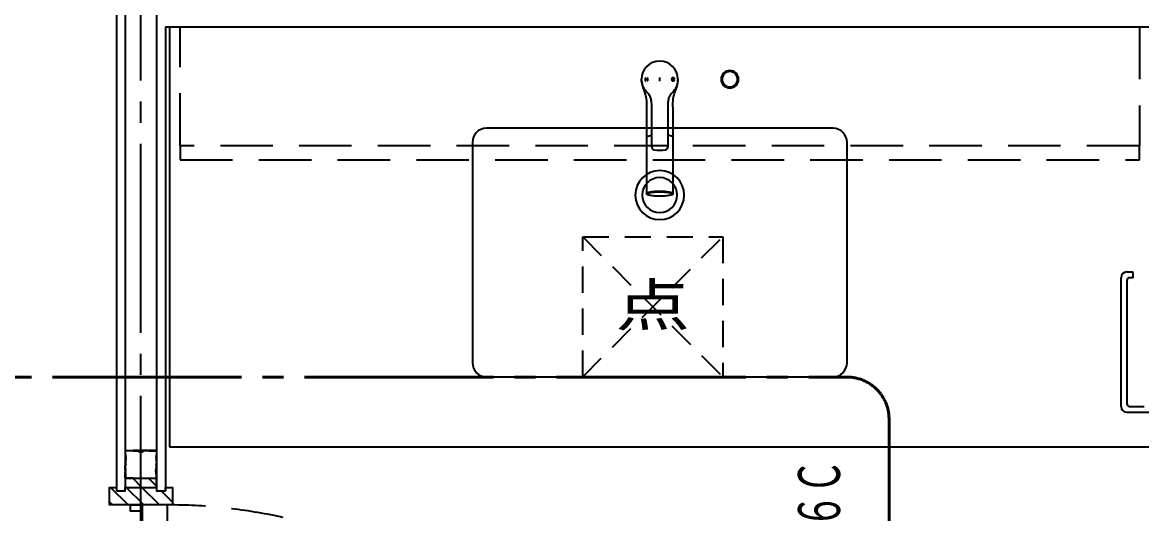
# Model space of a CAD drawing. Header units: millimetres. Extents: x 8300 to 98248, y -10383 to 40000.
# Drawn here: x 27561 to 29159, y 15320 to 16021 of the extents above; entities that cross this region are included whole.
import ezdxf
from ezdxf.enums import TextEntityAlignment as Align

# ---------------------------------------------------------------- set-up
doc = ezdxf.new("R2010")
doc.units = ezdxf.units.MM
doc.header["$LTSCALE"] = 300
for name, pattern in [('CADEWA_LINE5', [1.2, 0.9, -0.1, 0.1, -0.1]), ('DASH-N', [0.375, 0.25, -0.125]), ('DASH-S', [0.2, 0.125, -0.075])]:
    doc.linetypes.add(name, pattern=pattern)
doc.layers.add('E配T_その他－１', color=7, linetype='CONTINUOUS')
doc.layers.add('K建0_壁', color=7, linetype='CONTINUOUS')
doc.styles.add('MS Gothic2', font='msgothic.ttc', dxfattribs={"width": 0.6})
doc.styles.add('txt2', font='txt.shx', dxfattribs={"width": 1.197332, "bigfont": 'extfont2'})

# ---------------------------------------------------------------- blocks, each defined once
blk = doc.blocks.new('ZGroup281', base_point=(26896.2, 15721.3))
at = {"layer": 'E配T_その他－１', "color": 1, "linetype": 'CADEWA_LINE5', "lineweight": 40}
for p, q in [((25083.8, 15514.6), (28738.5, 15514.6)), ((28798.5, 15454.6), (28798.5, 14997.8))]:
    blk.add_line(p, q, dxfattribs=at)
blk.add_arc((28738.5, 15454.6), 60, 0, 90, dxfattribs=at)
blk = doc.blocks.new('ZGroup282', base_point=(28739.1, 15197.3))
at = {"layer": 'E配T_その他－１', "color": 3, "linetype": 'Continuous', "lineweight": 30}
blk.add_line((28766, 15154.9), (28831, 15117.4), dxfattribs=at)
at = {"layer": 'E配T_その他－１', "color": 3, "lineweight": -3, "style": 'MS Gothic2', "width": 0.6}
blk.add_text('ＡＥ０．９－６Ｃ', height=60, rotation=90, dxfattribs=at).set_placement((28698.5, 15004.1), align=Align.MIDDLE_LEFT)

msp = doc.modelspace()

# ---------------------------------------------------------------- linework, layer by layer
at = {"layer": 'K建0_壁', "color": 250, "linetype": 'CADEWA_LINE5', "lineweight": -3}
msp.add_line((27730, 14138), (27730, 17155.7), dxfattribs=at)
at = {"layer": 'K建0_壁', "color": 250, "linetype": 'Continuous', "lineweight": -3}
for p, q in [((27695, 16265), (27695, 15352)), ((27707.5, 16265), (27707.5, 15357)), ((27752.5, 16265), (27752.5, 15357)), ((27765, 16015), (29177, 16015)), ((27765, 16015), (27765, 15352)), ((27771, 16015), (29171, 16015)), ((27771, 16015), (27771, 15415)), ((28445, 15939.1), (28445.1, 15940)), ((28445.2, 15937.2), (28445, 15939.1)), ((28445.1, 15938), (28445.3, 15935.4)), ((28450.2, 15942.1), (28450.9, 15942.1)), ((28450.2, 15942.1), (28450.2, 15937.5)), ((28450.2, 15937.5), (28450.9, 15937.5)), ((28450.9, 15940), (28450.9, 15942.1)), ((28450.9, 15940), (28453.3, 15940)), ((28450.9, 15939.5), (28453.3, 15939.5)), ((28450.9, 15937.5), (28450.9, 15939.5)), ((28453.3, 15942.2), (28454, 15942.2)), ((28453.3, 15942.2), (28453.3, 15940)), ((28453.3, 15939.5), (28453.3, 15937.6)), ((28453.3, 15937.6), (28454, 15937.6)), ((28454, 15937.6), (28454, 15942.2)), ((28471, 15937.3), (28471, 15942.7)), ((28489, 15937.9), (28489.1, 15937.8)), ((28491.1, 15937.8), (28491.2, 15937.9)), ((28491.2, 15939.2), (28491.9, 15939.2)), ((28491.3, 15940.4), (28492, 15940.3)), ((28496.8, 15935.9), (28497, 15938.6)), ((28497, 15939.1), (28496.9, 15937.2)), ((28497, 15940), (28497, 15939.1)), ((28446.9, 15928.4), (28448.3, 15924.2)), ((28448.3, 15924.2), (28449.1, 15922.1)), ((28449.1, 15922.1), (28449.8, 15919.8)), ((28452, 15922.1), (28449.7, 15925)), ((28451.3, 15922.9), (28452, 15922.1)), ((28490, 15922.1), (28491, 15923.2)), ((28492.4, 15925), (28490.1, 15922.1)), ((28491, 15923.2), (28492.6, 15925.4)), ((28493.1, 15922.4), (28493.9, 15924.5)), ((28451.7, 15912.1), (28452, 15909.3)), ((28459, 15910.2), (28458.7, 15911.6)), ((28483.3, 15911.6), (28483.1, 15910.2)), ((28487.2, 15919), (28486.3, 15917.9)), ((28490.1, 15909.4), (28490.4, 15912.3)), ((28452.1, 15897.5), (28452.1, 15776.6)), ((28459.5, 15843.8), (28459.5, 15901.8)), ((28482.5, 15901.8), (28482.5, 15843.8)), ((28490, 15776.6), (28490, 15897.5)), ((28718.5, 15870), (28223.5, 15870)), ((28203.5, 15850), (28203.5, 15535)), ((28459.5, 15843.3), (28459.5, 15843.8)), ((28459.5, 15843.3), (28459.6, 15843)), ((28459.6, 15843), (28459.6, 15842.8)), ((28482.4, 15842.6), (28482.5, 15842.9)), ((28482.5, 15843.8), (28482.5, 15843.3)), ((28482.5, 15842.9), (28482.5, 15843.3)), ((28738.5, 15535), (28738.5, 15850)), ((29138, 15664.7), (29146.2, 15664.7)), ((29129.9, 15472.6), (29129.9, 15656.6)), ((29138.1, 15652.6), (29138.1, 15476.6)), ((29146.5, 15656.5), (29142, 15656.5)), ((29147, 15663.9), (29147, 15663.9)), ((29147, 15663.8), (29147, 15663.9)), ((29147, 15657.1), (29147, 15663.8)), ((29147, 15657.1), (29147, 15657)), ((29147, 15657), (29147, 15657)), ((28223.5, 15515), (28718.5, 15515)), ((29142, 15472.7), (29163, 15472.7)), ((29138, 15464.5), (29177, 15464.5)), ((27708.5, 15409.5), (27718.2, 15409.5)), ((27718.2, 15409.1), (27708.5, 15409.1)), ((27718.2, 15409.5), (27718.7, 15408.8)), ((27718.2, 15409.1), (27718.7, 15408.3)), ((27718.7, 15408.8), (27719.2, 15409.5)), ((27719.2, 15409.1), (27718.7, 15408.3)), ((27726.3, 15409.5), (27719.2, 15409.5)), ((27719.2, 15409.1), (27726.3, 15409.1)), ((27740.8, 15409.5), (27727.8, 15409.5)), ((27740.8, 15409.1), (27727.8, 15409.1)), ((27741.3, 15408.8), (27740.8, 15409.5)), ((27740.8, 15409.1), (27741.3, 15408.3)), ((27741.8, 15409.5), (27741.3, 15408.8)), ((27741.8, 15409.1), (27741.3, 15408.3)), ((27751.5, 15409.5), (27741.8, 15409.5)), ((27741.8, 15409.1), (27751.5, 15409.1)), ((27771, 15415), (29171, 15415)), ((27707.5, 15408.5), (27707.5, 15403.5)), ((27707.5, 15403.5), (27708.1, 15402)), ((27708.1, 15402), (27707.5, 15400.5)), ((27707.5, 15400.5), (27708.1, 15399)), ((27708.1, 15399), (27707.5, 15397.5)), ((27707.5, 15397.5), (27708.1, 15396)), ((27708.1, 15396), (27707.5, 15394.5)), ((27707.5, 15394.5), (27707.5, 15391)), ((27708, 15403.6), (27708, 15408.5)), ((27708, 15403.6), (27708.6, 15402)), ((27708.6, 15402), (27708, 15400.5)), ((27708, 15400.5), (27708.6, 15399)), ((27708.6, 15399), (27708, 15397.5)), ((27708, 15394.4), (27708, 15391.1)), ((27732.3, 15408.6), (27727.8, 15408.6)), ((27732.3, 15408.2), (27727.8, 15408.2)), ((27732.3, 15407.7), (27727.8, 15407.7)), ((27732.3, 15408.6), (27732.3, 15408.2)), ((27752.1, 15403.7), (27751.4, 15402)), ((27751.4, 15402), (27752, 15400.5)), ((27752, 15400.5), (27751.4, 15399)), ((27751.4, 15399), (27752, 15397.5)), ((27752, 15397.5), (27751.4, 15396)), ((27751.4, 15396), (27752.1, 15394.4)), ((27752.5, 15403.5), (27751.9, 15402)), ((27751.9, 15402), (27752.5, 15400.5)), ((27752.5, 15400.5), (27751.9, 15399)), ((27751.9, 15399), (27752.5, 15397.5)), ((27752.5, 15397.5), (27751.9, 15396)), ((27751.9, 15396), (27752.5, 15394.5)), ((27752.1, 15408.5), (27752.1, 15403.5)), ((27752.1, 15394.4), (27752.1, 15391.1)), ((27752.5, 15408.5), (27752.5, 15403.5)), ((27752.5, 15394.5), (27752.5, 15391)), ((27707.5, 15391), (27708.1, 15389.5)), ((27707.5, 15388), (27708.1, 15389.5)), ((27707.5, 15384.5), (27707.5, 15388)), ((27708.1, 15383), (27707.5, 15384.5)), ((27707.5, 15381.5), (27708.1, 15383)), ((27708.1, 15380), (27707.5, 15381.5)), ((27707.5, 15378.5), (27708.1, 15380)), ((27708.1, 15377), (27707.5, 15378.5)), ((27707.5, 15375.5), (27708.1, 15377)), ((27708.6, 15389.5), (27708, 15391.1)), ((27708.6, 15389.5), (27708, 15387.9)), ((27708, 15384.6), (27708, 15387.9)), ((27708.6, 15383), (27708, 15384.6)), ((27708, 15381.5), (27708.6, 15383)), ((27708.6, 15380), (27708, 15381.5)), ((27708, 15378.5), (27708.6, 15380)), ((27708.6, 15377), (27708, 15378.5)), ((27708, 15375.4), (27708.6, 15377)), ((27751.4, 15383), (27752.1, 15384.6)), ((27752, 15381.5), (27751.4, 15383)), ((27751.4, 15380), (27752, 15381.5)), ((27752, 15378.5), (27751.4, 15380)), ((27751.4, 15377), (27752, 15378.5)), ((27752.1, 15375.3), (27751.4, 15377)), ((27752.1, 15391.1), (27751.5, 15389.7)), ((27752.1, 15387.9), (27751.5, 15389.3)), ((27752.5, 15391), (27751.9, 15389.5)), ((27752.5, 15388), (27751.9, 15389.5)), ((27751.9, 15383), (27752.5, 15384.5)), ((27752.5, 15381.5), (27751.9, 15383)), ((27751.9, 15380), (27752.5, 15381.5)), ((27752.5, 15378.5), (27751.9, 15380)), ((27751.9, 15377), (27752.5, 15378.5)), ((27752.5, 15375.5), (27751.9, 15377)), ((27752.1, 15384.6), (27752.1, 15387.9)), ((27752.5, 15384.5), (27752.5, 15388)), ((27707.5, 15370.5), (27707.5, 15375.5)), ((27708, 15375.4), (27708, 15370.5)), ((27718.2, 15370), (27708.5, 15370)), ((27718.2, 15369.5), (27708.5, 15369.5)), ((27718.2, 15370), (27718.7, 15370.7)), ((27718.2, 15369.5), (27718.7, 15370.2)), ((27719.2, 15370), (27718.7, 15370.7)), ((27718.7, 15370.2), (27719.2, 15369.5)), ((27719.2, 15370), (27740.8, 15370)), ((27740.8, 15369.5), (27719.2, 15369.5)), ((27740.8, 15370), (27741.3, 15370.7)), ((27741.3, 15370.2), (27740.8, 15369.5)), ((27741.8, 15370), (27741.3, 15370.7)), ((27741.8, 15369.5), (27741.3, 15370.2)), ((27752.5, 15358.6), (27741.6, 15369.5)), ((27741.8, 15370), (27751.5, 15370)), ((27751.5, 15369.5), (27741.8, 15369.5)), ((27752.1, 15370.5), (27752.1, 15375.5)), ((27752.5, 15370.5), (27752.5, 15375.5)), ((27711.7, 15332), (27686.7, 15357)), ((27775, 15336.1), (27759.1, 15352)), ((27689.3, 15332), (27685, 15336.3))]:
    msp.add_line(p, q, dxfattribs=at)
at = {"layer": 'K建0_壁', "color": 250, "linetype": 'DASH-S', "lineweight": -3}
for p, q in [((28361, 15515), (28561, 15715)), ((28361, 15715), (28561, 15515))]:
    msp.add_line(p, q, dxfattribs=at)
at = {"layer": 'K建0_壁', "color": 250, "linetype": 'DASH-N', "lineweight": -3}
for points in [[(27786, 16015), (29156, 16015), (29156, 15845), (27786, 15845)], [(27786, 15825), (29156, 15825), (29156, 15845), (27786, 15845)]]:
    msp.add_lwpolyline(points, close=True, dxfattribs=at)
at = {"layer": 'K建0_壁', "color": 250, "linetype": 'Continuous', "lineweight": -3}
for points in [[(28449.7, 15925), (28448.6, 15926.6), (28447.8, 15928.3), (28447, 15930), (28446.3, 15931.7), (28445.8, 15933.5), (28445.4, 15935.3), (28445.2, 15937.2)], [(28492, 15940.3), (28492, 15940.5), (28491.9, 15940.7), (28491.9, 15940.8), (28491.9, 15940.9), (28491.9, 15941), (28491.8, 15941.1), (28491.8, 15941.2), (28491.8, 15941.3), (28491.7, 15941.4), (28491.7, 15941.5), (28491.6, 15941.5), (28491.6, 15941.6), (28491.4, 15941.8), (28491.3, 15941.9), (28491.2, 15941.9), (28491.1, 15942), (28491.1, 15942), (28491, 15942.1), (28490.9, 15942.1), (28490.8, 15942.1), (28490.7, 15942.1), (28490.6, 15942.2), (28490.5, 15942.2), (28490.4, 15942.2), (28490.3, 15942.2), (28490.1, 15942.2), (28489.9, 15942.2), (28489.7, 15942.2), (28489.6, 15942.2), (28489.5, 15942.2), (28489.4, 15942.1), (28489.3, 15942.1), (28489.3, 15942.1), (28489.2, 15942), (28489.1, 15942), (28489, 15941.9), (28488.9, 15941.8), (28488.7, 15941.7), (28488.5, 15941.5), (28488.5, 15941.4), (28488.4, 15941.3), (28488.3, 15941.2), (28488.3, 15941.1), (28488.2, 15941), (28488.2, 15940.9), (28488.1, 15940.8), (28488.1, 15940.7), (28488.1, 15940.6), (28488.1, 15940.4), (28488, 15940.2), (28488, 15939.9)], [(28488, 15939.9), (28488, 15939.7), (28488.1, 15939.4), (28488.1, 15939.3), (28488.1, 15939.2), (28488.1, 15939.1), (28488.2, 15939), (28488.2, 15938.8), (28488.3, 15938.7), (28488.3, 15938.6), (28488.4, 15938.5), (28488.5, 15938.4), (28488.5, 15938.3), (28488.7, 15938.1), (28488.9, 15938), (28489, 15937.9)], [(28491.2, 15939.2), (28491.2, 15939.1), (28491.2, 15939), (28491.2, 15939), (28491.2, 15938.9), (28491.2, 15938.8), (28491.1, 15938.8), (28491.1, 15938.7), (28491.1, 15938.7), (28491.1, 15938.6), (28491, 15938.6), (28491, 15938.5), (28491, 15938.5), (28490.9, 15938.4), (28490.8, 15938.3), (28490.7, 15938.3), (28490.7, 15938.2), (28490.6, 15938.2), (28490.6, 15938.2), (28490.5, 15938.2), (28490.5, 15938.2), (28490.4, 15938.1), (28490.3, 15938.1), (28490.3, 15938.1), (28490.2, 15938.1), (28490.1, 15938.1), (28489.9, 15938.1), (28489.8, 15938.1), (28489.8, 15938.1), (28489.7, 15938.2), (28489.6, 15938.2), (28489.6, 15938.2), (28489.5, 15938.2), (28489.5, 15938.3), (28489.4, 15938.3), (28489.4, 15938.3), (28489.3, 15938.4), (28489.2, 15938.5), (28489.1, 15938.6), (28489, 15938.7), (28488.9, 15938.8), (28488.9, 15938.9), (28488.8, 15939), (28488.8, 15939.1), (28488.8, 15939.2), (28488.8, 15939.2), (28488.7, 15939.3), (28488.7, 15939.4), (28488.7, 15939.5), (28488.7, 15939.7), (28488.7, 15939.9), (28488.7, 15940.1), (28488.7, 15940.3), (28488.7, 15940.4), (28488.7, 15940.5), (28488.8, 15940.6), (28488.8, 15940.7), (28488.8, 15940.8), (28488.8, 15940.9), (28488.9, 15941), (28488.9, 15941.1), (28489, 15941.2), (28489.1, 15941.2), (28489.2, 15941.4), (28489.3, 15941.5), (28489.4, 15941.5), (28489.4, 15941.6), (28489.5, 15941.6), (28489.5, 15941.6), (28489.6, 15941.6), (28489.6, 15941.7), (28489.7, 15941.7), (28489.8, 15941.7), (28489.8, 15941.7), (28489.9, 15941.7), (28490.1, 15941.7), (28490.2, 15941.7), (28490.3, 15941.7), (28490.4, 15941.7), (28490.4, 15941.7), (28490.5, 15941.7), (28490.5, 15941.6), (28490.6, 15941.6), (28490.6, 15941.6), (28490.7, 15941.6), (28490.7, 15941.6), (28490.8, 15941.5), (28490.8, 15941.5), (28490.9, 15941.4), (28491, 15941.3), (28491.1, 15941.2), (28491.1, 15941.2), (28491.2, 15941.1), (28491.2, 15941.1), (28491.2, 15941), (28491.2, 15940.9), (28491.3, 15940.9), (28491.3, 15940.8), (28491.3, 15940.7), (28491.3, 15940.6), (28491.3, 15940.5), (28491.3, 15940.4)], [(28489.1, 15937.8), (28489.2, 15937.8), (28489.3, 15937.8), (28489.3, 15937.7), (28489.4, 15937.7), (28489.5, 15937.7), (28489.6, 15937.6), (28489.7, 15937.6), (28489.9, 15937.6), (28490.1, 15937.6), (28490.2, 15937.6), (28490.4, 15937.6), (28490.5, 15937.6), (28490.6, 15937.6), (28490.7, 15937.7), (28490.8, 15937.7), (28490.9, 15937.7), (28490.9, 15937.7), (28491, 15937.8), (28491.1, 15937.8)], [(28491.2, 15937.9), (28491.2, 15937.9), (28491.4, 15938), (28491.5, 15938.2), (28491.6, 15938.3), (28491.6, 15938.4), (28491.7, 15938.4), (28491.7, 15938.5), (28491.8, 15938.6), (28491.8, 15938.7), (28491.8, 15938.7), (28491.8, 15938.8), (28491.9, 15938.9), (28491.9, 15939.1), (28491.9, 15939.2)], [(28496.9, 15937.2), (28496.6, 15935.3), (28496.2, 15933.5), (28495.7, 15931.7), (28495.1, 15930), (28494.3, 15928.3), (28493.4, 15926.6), (28492.4, 15925)], [(28445.3, 15935.4), (28445.7, 15933), (28446.2, 15930.6), (28446.9, 15928.4)], [(28458.7, 15911.6), (28458.4, 15913), (28457.9, 15914.3), (28457.3, 15915.6), (28456.6, 15916.8), (28455.8, 15917.9), (28454.9, 15919), (28453.9, 15920.1), (28452, 15922.1)], [(28490.1, 15922.1), (28488.1, 15920.1), (28487.2, 15919)], [(28490.4, 15912.3), (28490.9, 15915), (28491.6, 15917.6), (28492.3, 15920.1), (28493.1, 15922.4)], [(28493.9, 15924.5), (28495.3, 15928.8), (28495.9, 15931), (28496.5, 15933.4), (28496.8, 15935.9)], [(28449.8, 15919.8), (28450.6, 15917.4), (28451.2, 15914.8), (28451.7, 15912.1)], [(28452, 15909.3), (28452.1, 15906.4), (28452.1, 15903.4), (28452.1, 15897.5)], [(28459.5, 15901.8), (28459.5, 15904.6), (28459.3, 15907.4), (28459.2, 15908.8), (28459, 15910.2)], [(28483.1, 15910.2), (28482.9, 15908.8), (28482.7, 15907.5), (28482.6, 15904.6), (28482.5, 15901.8)], [(28486.3, 15917.9), (28485.5, 15916.8), (28484.8, 15915.6), (28484.2, 15914.3), (28483.7, 15913), (28483.3, 15911.6)], [(28490, 15897.5), (28489.9, 15903.5), (28489.9, 15906.5), (28490.1, 15909.4)], [(28452.9, 15858.1), (28453.6, 15858.5), (28454.7, 15858.9), (28456.1, 15859.3), (28457.7, 15859.6), (28459.6, 15859.9)], [(28459.6, 15842.8), (28459.6, 15842.6), (28459.6, 15842.4), (28459.7, 15842.2), (28459.7, 15842.1), (28459.8, 15841.9), (28459.9, 15841.7), (28459.9, 15841.6), (28460, 15841.4), (28460.1, 15841.3), (28460.3, 15841), (28460.5, 15840.7), (28460.8, 15840.4), (28460.9, 15840.3), (28461.1, 15840.2), (28461.2, 15840.1), (28461.4, 15840), (28461.5, 15839.9), (28461.7, 15839.8), (28461.8, 15839.7), (28462, 15839.6), (28462.3, 15839.5), (28462.7, 15839.4), (28463.1, 15839.3)], [(28479, 15839.3), (28479.4, 15839.4), (28479.5, 15839.4), (28479.7, 15839.5), (28479.9, 15839.6), (28480.1, 15839.6), (28480.2, 15839.7), (28480.4, 15839.8), (28480.5, 15839.9), (28480.7, 15840), (28480.9, 15840.1), (28481, 15840.2), (28481.3, 15840.4), (28481.5, 15840.7), (28481.8, 15841), (28481.9, 15841.1), (28482, 15841.3), (28482.1, 15841.4), (28482.1, 15841.6), (28482.2, 15841.7), (28482.3, 15841.9), (28482.3, 15842.1), (28482.4, 15842.2), (28482.4, 15842.6)], [(27708, 15397.5), (27708.6, 15396), (27708, 15394.4)], [(27756.6, 15332), (27731.6, 15357), (27719.1, 15369.5)], [(27734.2, 15332), (27709.2, 15357), (27707.5, 15358.7)]]:
    msp.add_lwpolyline(points, dxfattribs=at)
at = {"layer": 'K建0_壁', "color": 250, "linetype": 'DASH-S', "lineweight": -3}
msp.add_lwpolyline([(28561, 15715), (28561, 15515), (28361, 15515), (28361, 15715)], close=True, dxfattribs=at)
at = {"layer": 'K建0_壁', "color": 250, "linetype": 'Continuous', "lineweight": -3}
for points in [[(27707.5, 15357), (27752.5, 15357), (27752.5, 15369.5), (27707.5, 15369.5)], [(27695, 15352), (27707.5, 15352), (27707.5, 15357), (27752.5, 15357), (27752.5, 15352), (27765, 15352), (27765, 15357), (27775, 15357), (27775, 15332), (27685, 15332), (27685, 15357), (27695, 15357)], [(27715, 15332), (27730, 15332), (27730, 15323), (27715, 15323)], [(27732, 14582), (27768, 14582), (27768, 15332), (27732, 15332)]]:
    msp.add_lwpolyline(points, close=True, dxfattribs=at)
for centre, radius, start, end in [((28471, 15940), 26, 0, 180), ((28571.1, 15940), 12.5, 0, 180), ((28571.1, 15940), 12.5, 180, 0), ((28571.1, 15940), 11, 0, 180), ((28571.1, 15940), 11, 180, 0), ((28223.5, 15850), 20, 90, 180), ((28481.5, 15843.4), 16.6, 62.4913, 86.4002), ((28718.5, 15850), 20, 360, 90), ((28471, 15774.5), 35, 0, 180), ((28471, 15774.5), 25, 0, 180), ((28471, 15774.5), 35, 180, 0), ((28471, 15774.5), 25, 180, 0), ((29138, 15656.6), 8.1, 90, 180), ((29146.2, 15663.9), 0.8, 0.0002, 89.9998), ((29142, 15652.6), 3.9, 90.0003, 180), ((29146.5, 15657), 0.5, 270.0007, 359.9993), ((28223.5, 15535), 20, 180, 270), ((28718.5, 15535), 20, 270, 0), ((29142, 15476.6), 3.9, 180.0003, 269.9997), ((29138, 15472.6), 8.1, 180, 270), ((27708.5, 15408.5), 1, 90, 180), ((27708.5, 15408.5), 0.55, 90, 180), ((27726.3, 15408.8), 0.75, 0, 90), ((27726.3, 15408.8), 0.3, 0, 90), ((27727.8, 15408.8), 1.12, 181.3787, 270), ((27727.8, 15408.8), 0.675, 90, 270), ((27727.8, 15408.8), 0.225, 90, 270), ((27732.3, 15408.4), 0.675, 270, 90), ((27751.5, 15408.5), 1, 0, 90), ((27751.5, 15408.5), 0.55, 0, 90), ((27708.5, 15370.5), 1, 180, 270), ((27708.5, 15370.5), 0.55, 180, 270), ((27751.5, 15370.5), 0.55, 270, 0), ((27751.5, 15370.5), 1, 270, 0)]:
    msp.add_arc(centre, radius, start, end, dxfattribs=at)
at = {"layer": 'K建0_壁', "color": 250, "linetype": 'DASH-N', "lineweight": -3}
msp.add_arc((27769, 14582), 750, 0, 90, dxfattribs=at)
at = {"layer": 'K建0_壁', "color": 250, "linetype": 'Continuous', "lineweight": -3}
msp.add_ellipse((28471, 15915.7), major_axis=(0, 76.9), ratio=0.866174, start_param=3.021549, end_param=3.261637, dxfattribs=at)
for centre, major_axis, ratio in [((28471, 15776.6), (19, 0), 0.195127), ((28471, 15776), (18, 0), 0.173741)]:
    msp.add_ellipse(centre, major_axis=major_axis, ratio=ratio, dxfattribs=at)

# ---------------------------------------------------------------- block references
at = {"layer": 'E配T_その他－１', "linetype": 'Continuous', "lineweight": -3}
for name, p in [('ZGroup281', (26896.2, 15721.3)), ('ZGroup282', (28739.1, 15197.3))]:
    msp.add_blockref(name, p, dxfattribs=at)

# ---------------------------------------------------------------- texts
at = {"layer": 'K建0_壁', "color": 250, "lineweight": -3, "style": 'txt2', "width": 1.434949}
msp.add_text('点', height=67.9, dxfattribs=at).set_placement((28461, 15615), align=Align.MIDDLE_CENTER)

doc.saveas('drawing.dxf')
